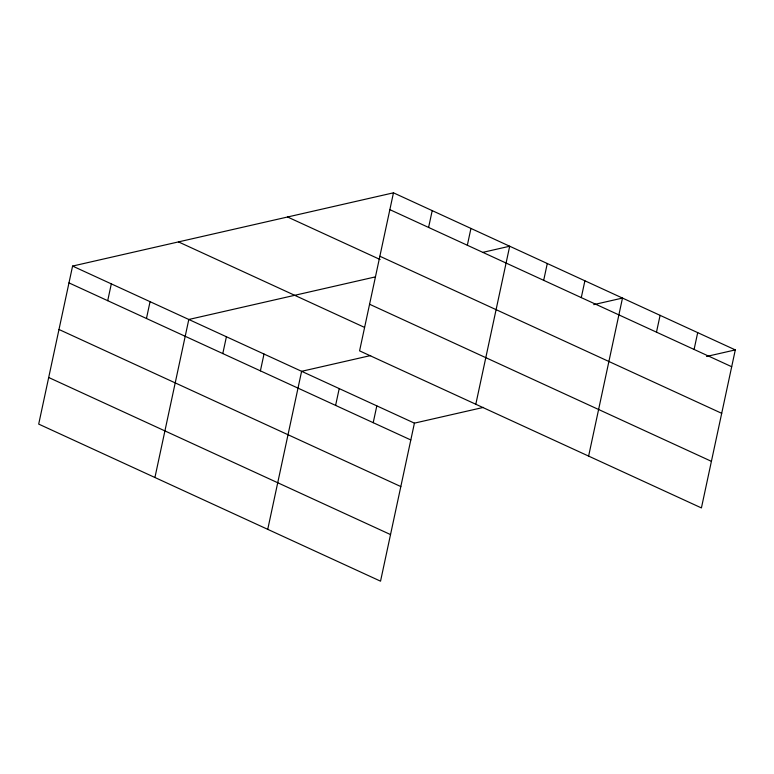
<?xml version="1.0" encoding="UTF-8"?>
<svg xmlns="http://www.w3.org/2000/svg" width="774" height="774" viewBox="0 0 774 774"><rect width="100%" height="100%" fill="white"/><g stroke="black" fill="none" stroke-linecap="round" stroke-linejoin="round"><path stroke-width="1.16" d="M393.463 192.823L359.581 350.854L701.418 507.928L735.3 349.906L393.463 192.823L72.582 266.072L38.7 424.094L380.537 581.177L414.419 423.146L483.479 407.385M107.712 300.689L111.321 283.874M146.46 318.491L150.059 301.676M154.926 477.5L188.808 319.478L375.38 276.889M222.796 353.573L226.405 336.758M260.403 370.852L264.011 354.037M267.736 529.339L301.608 371.317L370.669 355.547M335.606 405.412L339.215 388.587M373.213 422.691L376.812 405.866M428.593 227.45L432.202 210.625M467.341 245.252L470.94 228.427M475.807 404.26L509.689 246.229L483.208 252.276M543.687 280.333L547.286 263.508M581.284 297.603L584.892 280.788M588.617 456.099L622.49 298.067L593.716 304.637M656.487 332.162L660.096 315.347M694.094 349.442L697.693 332.627M706.527 356.475L735.3 349.906M389.854 209.648L731.691 366.721M379.87 256.242L721.707 413.326M287.57 217.001L380.121 259.522M369.575 304.25L711.412 461.333M178.465 241.894L364.525 327.392M72.582 266.072L414.419 423.146M68.973 282.887L410.81 439.961M58.979 329.482L400.826 486.565M48.694 377.499L390.531 534.573"/></g></svg>
